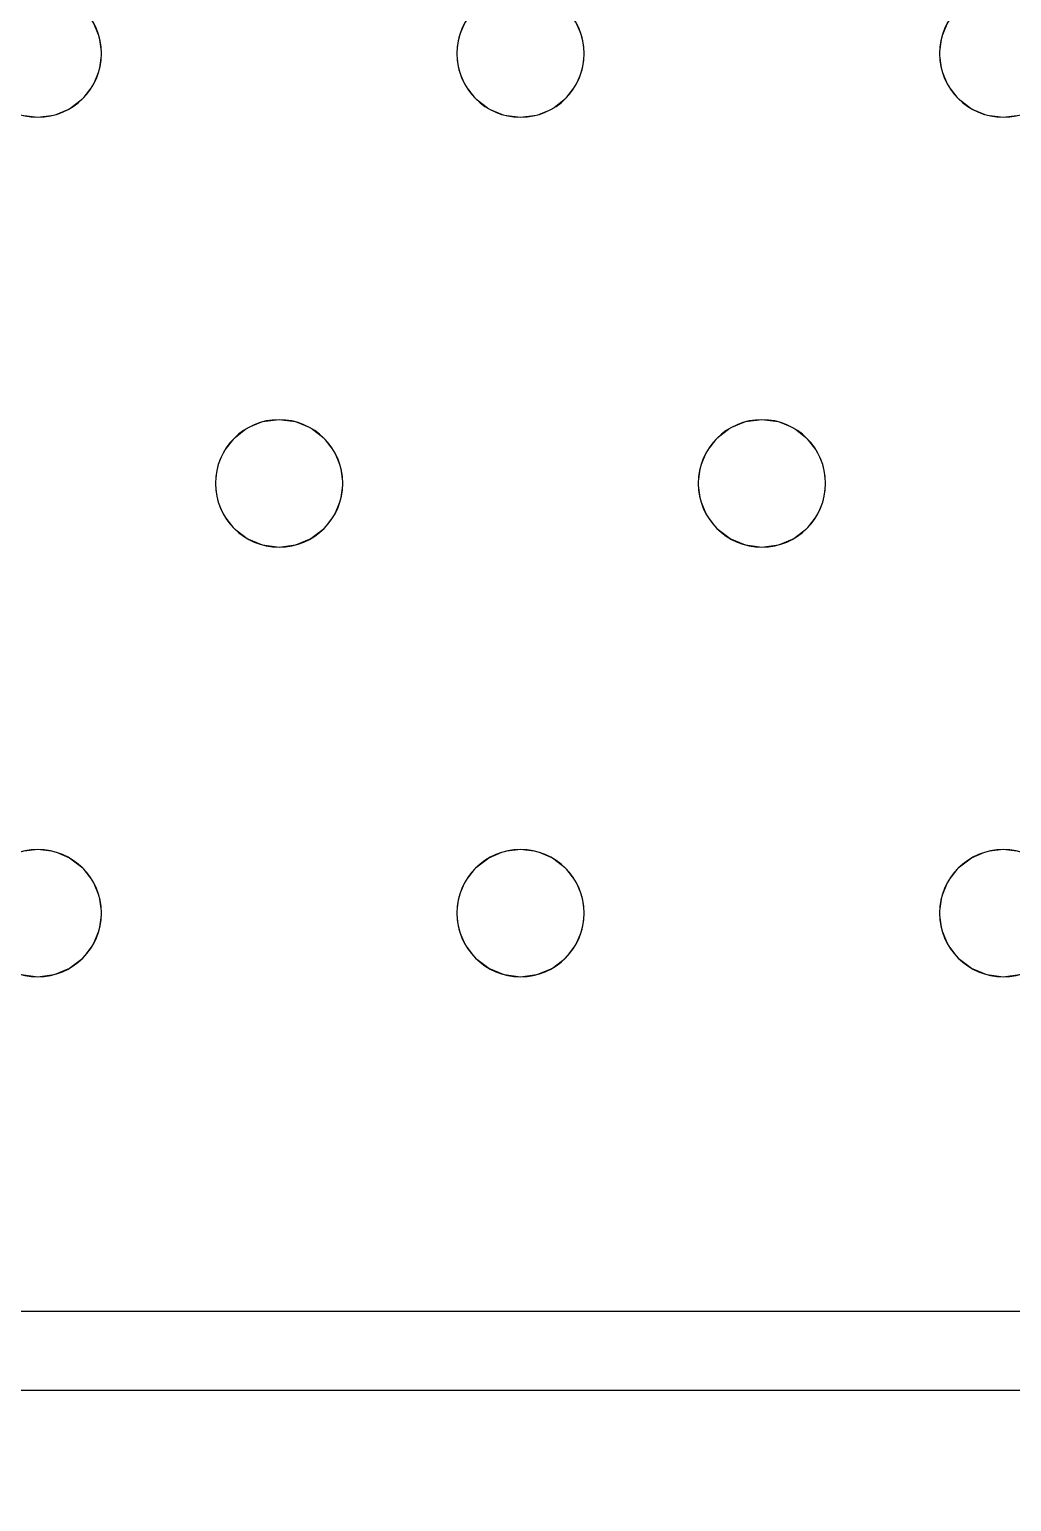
# Model space of a CAD drawing. Header units: millimetres. Extents: x -1 to 1601, y -701 to 1.
# Drawn here: x 986.6 to 1048.3, y -405 to -312.5 of the extents above; entities that cross this region are included whole.
import ezdxf

# ---------------------------------------------------------------- set-up
doc = ezdxf.new("R2010")
doc.units = ezdxf.units.MM
doc.layers.add('IQ_200_3D', color=1, linetype='Continuous')
doc.layers.add('IQ_204_2D', color=7, linetype='Continuous')

msp = doc.modelspace()

# ---------------------------------------------------------------- linework, layer by layer
at = {"layer": 'IQ_200_3D', "lineweight": 18}
for points, invisible_edges in [([(122.762, -68.034, 850), (1477.238, -68.034, 850), (1477.238, -397.966, 850), (122.762, -397.966, 850)], 10), ([(122.762, -68.034, 860), (122.762, -397.966, 860), (1477.238, -397.966, 860), (1477.238, -68.034, 860)], 5), ([(1013.987, -312, 888), (990.981, -312.965, 888), (990.582, -312, 888), (1002.284, -291, 888)], 13), ([(1044.32, -312, 890), (1032.618, -291, 890), (1020.915, -312, 890), (1021.315, -312.965, 890)], 11), ([(990.981, -312.965, 890), (990.582, -312, 890), (990.582, -312, 888), (990.981, -312.965, 888)], 10), ([(990.981, -312.965, 890), (1013.587, -312.965, 890), (1013.987, -312, 890), (990.582, -312, 890)], 5), ([(1013.587, -312.965, 888), (991.118, -314, 888), (990.981, -312.965, 888), (1013.987, -312, 888)], 5), ([(1013.987, -312, 890), (1013.587, -312.965, 890), (1013.587, -312.965, 888), (1013.987, -312, 888)], 10), ([(1021.315, -312.965, 890), (1020.915, -312, 890), (1020.915, -312, 888), (1021.315, -312.965, 888)], 10), ([(1044.32, -312, 888), (1043.921, -312.965, 888), (1021.315, -312.965, 888), (1020.915, -312, 888)], 10), ([(1044.32, -312, 890), (1021.315, -312.965, 890), (1043.921, -312.965, 890)], 3), ([(1044.32, -312, 890), (1043.921, -312.965, 890), (1043.921, -312.965, 888), (1044.32, -312, 888)], 10), ([(991.118, -314, 890), (990.981, -312.965, 890), (990.981, -312.965, 888), (991.118, -314, 888)], 2), ([(1013.451, -314, 888), (990.981, -315.035, 888), (991.118, -314, 888), (1013.587, -312.965, 888)], 5), ([(1013.451, -314, 890), (1013.587, -312.965, 890), (991.118, -314, 890), (990.981, -315.035, 890)], 10), ([(1013.587, -312.965, 890), (990.981, -312.965, 890), (991.118, -314, 890)], 13), ([(1013.587, -312.965, 890), (1013.451, -314, 890), (1013.451, -314, 888), (1013.587, -312.965, 888)], 8), ([(1021.451, -314, 890), (1021.315, -312.965, 890), (1021.315, -312.965, 888), (1021.451, -314, 888)], 2), ([(1043.921, -312.965, 888), (1043.784, -314, 888), (1021.451, -314, 888), (1021.315, -312.965, 888)], 10), ([(1021.451, -314, 890), (1043.784, -314, 890), (1043.921, -312.965, 890), (1021.315, -312.965, 890)], 5), ([(1043.921, -312.965, 890), (1043.784, -314, 890), (1043.784, -314, 888), (1043.921, -312.965, 888)], 8), ([(1013.587, -315.035, 888), (990.582, -316, 888), (990.981, -315.035, 888), (1013.451, -314, 888)], 5), ([(1013.587, -315.035, 890), (1013.451, -314, 890), (990.981, -315.035, 890), (990.582, -316, 890)], 10), ([(990.981, -315.035, 890), (991.118, -314, 890), (991.118, -314, 888), (990.981, -315.035, 888)], 8), ([(1013.451, -314, 890), (1013.587, -315.035, 890), (1013.587, -315.035, 888), (1013.451, -314, 888)], 2), ([(1021.315, -315.035, 890), (1021.451, -314, 890), (1021.451, -314, 888), (1021.315, -315.035, 888)], 8), ([(1021.315, -315.035, 888), (1021.451, -314, 888), (1043.784, -314, 888), (1043.921, -315.035, 888)], 10), ([(1043.784, -314, 890), (1021.451, -314, 890), (1021.315, -315.035, 890), (1043.921, -315.035, 890)], 5), ([(1043.784, -314, 890), (1043.921, -315.035, 890), (1043.921, -315.035, 888), (1043.784, -314, 888)], 2), ([(990.582, -316, 890), (990.981, -315.035, 890), (990.981, -315.035, 888), (990.582, -316, 888)], 10), ([(1013.987, -316, 888), (990.582, -316, 888), (1013.587, -315.035, 888)], 3), ([(1013.987, -316, 890), (1013.587, -315.035, 890), (990.582, -316, 890), (1002.284, -337, 890)], 14), ([(1013.587, -315.035, 890), (1013.987, -316, 890), (1013.987, -316, 888), (1013.587, -315.035, 888)], 10), ([(1020.915, -316, 890), (1021.315, -315.035, 890), (1021.315, -315.035, 888), (1020.915, -316, 888)], 10), ([(1020.915, -316, 888), (1021.315, -315.035, 888), (1043.921, -315.035, 888), (1044.32, -316, 888)], 10), ([(1043.921, -315.035, 890), (1021.315, -315.035, 890), (1020.915, -316, 890), (1044.32, -316, 890)], 5), ([(1043.921, -315.035, 890), (1044.32, -316, 890), (1044.32, -316, 888), (1043.921, -315.035, 888)], 10), ([(989.946, -316.828, 890), (990.582, -316, 890), (990.582, -316, 888), (989.946, -316.828, 888)], 10), ([(1002.284, -337, 888), (989.946, -316.828, 888), (990.582, -316, 888), (1013.987, -316, 888)], 13), ([(989.946, -316.828, 890), (1001.249, -337.136, 890), (1002.284, -337, 890), (990.582, -316, 890)], 5), ([(1002.284, -337, 888), (1013.987, -316, 888), (1014.623, -316.828, 888), (1003.319, -337.136, 888)], 5), ([(1014.623, -316.828, 890), (1013.987, -316, 890), (1002.284, -337, 890)], 14), ([(1013.987, -316, 890), (1014.623, -316.828, 890), (1014.623, -316.828, 888), (1013.987, -316, 888)], 10), ([(1020.279, -316.828, 890), (1020.915, -316, 890), (1020.915, -316, 888), (1020.279, -316.828, 888)], 10), ([(1020.915, -316, 888), (1044.32, -316, 888), (1032.618, -337, 888), (1020.279, -316.828, 888)], 7), ([(1020.915, -316, 890), (1020.279, -316.828, 890), (1032.618, -337, 890)], 14), ([(1032.618, -337, 890), (1044.956, -316.828, 890), (1044.32, -316, 890), (1020.915, -316, 890)], 13), ([(1044.956, -316.828, 888), (1032.618, -337, 888), (1044.32, -316, 888)], 3), ([(1044.32, -316, 890), (1044.956, -316.828, 890), (1044.956, -316.828, 888), (1044.32, -316, 888)], 10), ([(989.118, -317.464, 890), (989.946, -316.828, 890), (989.946, -316.828, 888), (989.118, -317.464, 888)], 10), ([(1001.249, -337.136, 888), (989.118, -317.464, 888), (989.946, -316.828, 888), (1002.284, -337, 888)], 5), ([(989.118, -317.464, 890), (1000.284, -337.536, 890), (1001.249, -337.136, 890), (989.946, -316.828, 890)], 5), ([(1003.319, -337.136, 890), (1015.451, -317.464, 890), (1014.623, -316.828, 890), (1002.284, -337, 890)], 5), ([(1015.451, -317.464, 888), (1003.319, -337.136, 888), (1014.623, -316.828, 888)], 3), ([(1014.623, -316.828, 890), (1015.451, -317.464, 890), (1015.451, -317.464, 888), (1014.623, -316.828, 888)], 10), ([(1019.451, -317.464, 890), (1020.279, -316.828, 890), (1020.279, -316.828, 888), (1019.451, -317.464, 888)], 10), ([(1031.582, -337.136, 888), (1019.451, -317.464, 888), (1020.279, -316.828, 888), (1032.618, -337, 888)], 5), ([(1031.582, -337.136, 890), (1032.618, -337, 890), (1020.279, -316.828, 890), (1019.451, -317.464, 890)], 10), ([(1033.653, -337.136, 888), (1032.618, -337, 888), (1044.956, -316.828, 888), (1045.784, -317.464, 888)], 10), ([(1033.653, -337.136, 890), (1045.784, -317.464, 890), (1044.956, -316.828, 890), (1032.618, -337, 890)], 5), ([(1044.956, -316.828, 890), (1045.784, -317.464, 890), (1045.784, -317.464, 888), (1044.956, -316.828, 888)], 10), ([(986.082, -317.864, 888), (987.118, -318, 888), (974.779, -338.172, 888)], 14), ([(974.779, -338.172, 890), (975.415, -339, 890), (987.118, -318, 890), (986.082, -317.864, 890)], 10), ([(975.415, -339, 888), (974.779, -338.172, 888), (987.118, -318, 888), (998.82, -339, 888)], 14), ([(975.415, -339, 890), (975.815, -339.965, 890), (998.82, -339, 890), (987.118, -318, 890)], 14), ([(987.118, -318, 888), (986.082, -317.864, 888), (986.082, -317.864, 890), (987.118, -318, 890)], 10), ([(988.153, -317.864, 888), (987.118, -318, 888), (987.118, -318, 890), (988.153, -317.864, 890)], 10), ([(999.456, -338.172, 888), (998.82, -339, 888), (987.118, -318, 888), (988.153, -317.864, 888)], 10), ([(987.118, -318, 890), (998.82, -339, 890), (999.456, -338.172, 890), (988.153, -317.864, 890)], 5), ([(988.153, -317.864, 890), (989.118, -317.464, 890), (989.118, -317.464, 888), (988.153, -317.864, 888)], 10), ([(988.153, -317.864, 888), (989.118, -317.464, 888), (1000.284, -337.536, 888), (999.456, -338.172, 888)], 10), ([(988.153, -317.864, 890), (999.456, -338.172, 890), (1000.284, -337.536, 890), (989.118, -317.464, 890)], 5), ([(1000.284, -337.536, 888), (989.118, -317.464, 888), (1001.249, -337.136, 888)], 3), ([(1015.451, -317.464, 888), (1016.416, -317.864, 888), (1004.284, -337.536, 888), (1003.319, -337.136, 888)], 10), ([(1004.284, -337.536, 890), (1016.416, -317.864, 890), (1015.451, -317.464, 890), (1003.319, -337.136, 890)], 5), ([(1004.284, -337.536, 888), (1016.416, -317.864, 888), (1005.113, -338.172, 888)], 3), ([(1005.113, -338.172, 890), (1017.451, -318, 890), (1016.416, -317.864, 890), (1004.284, -337.536, 890)], 5), ([(1005.113, -338.172, 888), (1016.416, -317.864, 888), (1017.451, -318, 888), (1005.748, -339, 888)], 5), ([(1005.748, -339, 890), (1017.451, -318, 890), (1005.113, -338.172, 890)], 3), ([(1029.153, -339, 888), (1005.748, -339, 888), (1017.451, -318, 888)], 15), ([(1029.153, -339, 890), (1029.789, -338.172, 890), (1017.451, -318, 890), (1005.748, -339, 890)], 14), ([(1015.451, -317.464, 890), (1016.416, -317.864, 890), (1016.416, -317.864, 888), (1015.451, -317.464, 888)], 10), ([(1017.451, -318, 888), (1016.416, -317.864, 888), (1016.416, -317.864, 890), (1017.451, -318, 890)], 10), ([(1018.486, -317.864, 888), (1017.451, -318, 888), (1017.451, -318, 890), (1018.486, -317.864, 890)], 10), ([(1017.451, -318, 888), (1018.486, -317.864, 888), (1029.789, -338.172, 888), (1029.153, -339, 888)], 10), ([(1018.486, -317.864, 890), (1017.451, -318, 890), (1029.789, -338.172, 890), (1030.618, -337.536, 890)], 10), ([(1018.486, -317.864, 890), (1019.451, -317.464, 890), (1019.451, -317.464, 888), (1018.486, -317.864, 888)], 10), ([(1030.618, -337.536, 888), (1018.486, -317.864, 888), (1019.451, -317.464, 888), (1031.582, -337.136, 888)], 5), ([(1030.618, -337.536, 890), (1031.582, -337.136, 890), (1019.451, -317.464, 890), (1018.486, -317.864, 890)], 10), ([(1030.618, -337.536, 888), (1029.789, -338.172, 888), (1018.486, -317.864, 888)], 14), ([(1034.618, -337.536, 888), (1033.653, -337.136, 888), (1045.784, -317.464, 888), (1046.749, -317.864, 888)], 10), ([(1034.618, -337.536, 890), (1046.749, -317.864, 890), (1045.784, -317.464, 890), (1033.653, -337.136, 890)], 5), ([(1035.446, -338.172, 888), (1034.618, -337.536, 888), (1046.749, -317.864, 888), (1047.784, -318, 888)], 10), ([(1035.446, -338.172, 890), (1047.784, -318, 890), (1046.749, -317.864, 890), (1034.618, -337.536, 890)], 5), ([(1036.082, -339, 888), (1035.446, -338.172, 888), (1047.784, -318, 888), (1059.487, -339, 888)], 14), ([(1036.082, -339, 890), (1047.784, -318, 890), (1035.446, -338.172, 890)], 3), ([(1047.784, -318, 890), (1036.082, -339, 890), (1059.487, -339, 890), (1060.123, -338.172, 890)], 11), ([(1045.784, -317.464, 890), (1046.749, -317.864, 890), (1046.749, -317.864, 888), (1045.784, -317.464, 888)], 10), ([(1047.784, -318, 888), (1046.749, -317.864, 888), (1046.749, -317.864, 890), (1047.784, -318, 890)], 10), ([(1048.82, -317.864, 888), (1047.784, -318, 888), (1047.784, -318, 890), (1048.82, -317.864, 890)], 10), ([(1047.784, -318, 888), (1048.82, -317.864, 888), (1060.123, -338.172, 888), (1059.487, -339, 888)], 10), ([(1048.82, -317.864, 890), (1047.784, -318, 890), (1060.123, -338.172, 890), (1060.951, -337.536, 890)], 10), ([(1000.284, -337.536, 890), (999.456, -338.172, 890), (999.456, -338.172, 888), (1000.284, -337.536, 888)], 10), ([(1001.249, -337.136, 890), (1000.284, -337.536, 890), (1000.284, -337.536, 888), (1001.249, -337.136, 888)], 10), ([(1001.249, -337.136, 888), (1002.284, -337, 888), (1002.284, -337, 890), (1001.249, -337.136, 890)], 10), ([(1002.284, -337, 888), (1003.319, -337.136, 888), (1003.319, -337.136, 890), (1002.284, -337, 890)], 10), ([(1004.284, -337.536, 890), (1003.319, -337.136, 890), (1003.319, -337.136, 888), (1004.284, -337.536, 888)], 10), ([(1005.113, -338.172, 890), (1004.284, -337.536, 890), (1004.284, -337.536, 888), (1005.113, -338.172, 888)], 10), ([(1030.618, -337.536, 890), (1029.789, -338.172, 890), (1029.789, -338.172, 888), (1030.618, -337.536, 888)], 10), ([(1031.582, -337.136, 890), (1030.618, -337.536, 890), (1030.618, -337.536, 888), (1031.582, -337.136, 888)], 10), ([(1031.582, -337.136, 888), (1032.618, -337, 888), (1032.618, -337, 890), (1031.582, -337.136, 890)], 10), ([(1032.618, -337, 888), (1033.653, -337.136, 888), (1033.653, -337.136, 890), (1032.618, -337, 890)], 10), ([(1034.618, -337.536, 890), (1033.653, -337.136, 890), (1033.653, -337.136, 888), (1034.618, -337.536, 888)], 10), ([(1035.446, -338.172, 890), (1034.618, -337.536, 890), (1034.618, -337.536, 888), (1035.446, -338.172, 888)], 10), ([(999.456, -338.172, 890), (998.82, -339, 890), (998.82, -339, 888), (999.456, -338.172, 888)], 10), ([(1005.748, -339, 890), (1005.113, -338.172, 890), (1005.113, -338.172, 888), (1005.748, -339, 888)], 10), ([(1029.789, -338.172, 890), (1029.153, -339, 890), (1029.153, -339, 888), (1029.789, -338.172, 888)], 10), ([(1036.082, -339, 890), (1035.446, -338.172, 890), (1035.446, -338.172, 888), (1036.082, -339, 888)], 10), ([(975.815, -339.965, 888), (975.415, -339, 888), (998.82, -339, 888), (998.421, -339.965, 888)], 10), ([(998.421, -339.965, 890), (998.82, -339, 890), (975.815, -339.965, 890), (975.951, -341, 890)], 10), ([(998.82, -339, 890), (998.421, -339.965, 890), (998.421, -339.965, 888), (998.82, -339, 888)], 10), ([(1006.148, -339.965, 890), (1005.748, -339, 890), (1005.748, -339, 888), (1006.148, -339.965, 888)], 10), ([(1006.148, -339.965, 888), (1005.748, -339, 888), (1029.153, -339, 888), (1028.754, -339.965, 888)], 10), ([(1029.153, -339, 890), (1005.748, -339, 890), (1006.148, -339.965, 890), (1028.754, -339.965, 890)], 5), ([(1029.153, -339, 890), (1028.754, -339.965, 890), (1028.754, -339.965, 888), (1029.153, -339, 888)], 10), ([(1036.481, -339.965, 890), (1036.082, -339, 890), (1036.082, -339, 888), (1036.481, -339.965, 888)], 10), ([(1036.481, -339.965, 888), (1036.082, -339, 888), (1059.487, -339, 888), (1059.087, -339.965, 888)], 10), ([(1036.481, -339.965, 890), (1059.087, -339.965, 890), (1059.487, -339, 890), (1036.082, -339, 890)], 5), ([(975.951, -341, 888), (975.815, -339.965, 888), (998.421, -339.965, 888), (998.284, -341, 888)], 10), ([(998.284, -341, 890), (998.421, -339.965, 890), (975.951, -341, 890), (975.815, -342.035, 890)], 10), ([(998.421, -339.965, 890), (998.284, -341, 890), (998.284, -341, 888), (998.421, -339.965, 888)], 8), ([(1006.284, -341, 890), (1006.148, -339.965, 890), (1006.148, -339.965, 888), (1006.284, -341, 888)], 2), ([(1028.618, -341, 888), (1006.148, -342.035, 888), (1006.284, -341, 888), (1028.754, -339.965, 888)], 5), ([(1006.284, -341, 888), (1006.148, -339.965, 888), (1028.754, -339.965, 888)], 14), ([(1028.618, -341, 890), (1028.754, -339.965, 890), (1006.284, -341, 890), (1006.148, -342.035, 890)], 10), ([(1028.754, -339.965, 890), (1006.148, -339.965, 890), (1006.284, -341, 890)], 13), ([(1028.754, -339.965, 890), (1028.618, -341, 890), (1028.618, -341, 888), (1028.754, -339.965, 888)], 8), ([(1036.618, -341, 890), (1036.481, -339.965, 890), (1036.481, -339.965, 888), (1036.618, -341, 888)], 2), ([(1036.618, -341, 888), (1036.481, -339.965, 888), (1059.087, -339.965, 888), (1058.951, -341, 888)], 10), ([(1036.618, -341, 890), (1058.951, -341, 890), (1059.087, -339.965, 890), (1036.481, -339.965, 890)], 5), ([(998.421, -342.035, 890), (998.284, -341, 890), (975.815, -342.035, 890), (975.415, -343, 890)], 10), ([(975.815, -342.035, 888), (975.951, -341, 888), (998.284, -341, 888), (998.421, -342.035, 888)], 10), ([(998.284, -341, 890), (998.421, -342.035, 890), (998.421, -342.035, 888), (998.284, -341, 888)], 2), ([(1028.754, -342.035, 888), (1005.748, -343, 888), (1006.148, -342.035, 888), (1028.618, -341, 888)], 5), ([(1028.754, -342.035, 890), (1028.618, -341, 890), (1006.148, -342.035, 890), (1005.748, -343, 890)], 10), ([(1006.148, -342.035, 890), (1006.284, -341, 890), (1006.284, -341, 888), (1006.148, -342.035, 888)], 8), ([(1028.618, -341, 890), (1028.754, -342.035, 890), (1028.754, -342.035, 888), (1028.618, -341, 888)], 2), ([(1036.481, -342.035, 890), (1036.618, -341, 890), (1036.618, -341, 888), (1036.481, -342.035, 888)], 8), ([(1036.481, -342.035, 888), (1036.618, -341, 888), (1058.951, -341, 888), (1059.087, -342.035, 888)], 10), ([(1036.481, -342.035, 890), (1059.087, -342.035, 890), (1058.951, -341, 890), (1036.618, -341, 890)], 5), ([(975.415, -343, 888), (975.815, -342.035, 888), (998.421, -342.035, 888), (998.82, -343, 888)], 10), ([(998.82, -343, 890), (998.421, -342.035, 890), (975.415, -343, 890), (987.118, -364, 890)], 14), ([(998.421, -342.035, 890), (998.82, -343, 890), (998.82, -343, 888), (998.421, -342.035, 888)], 10), ([(1005.748, -343, 890), (1006.148, -342.035, 890), (1006.148, -342.035, 888), (1005.748, -343, 888)], 10), ([(1005.748, -343, 888), (1028.754, -342.035, 888), (1029.153, -343, 888), (1017.451, -364, 888)], 13), ([(1029.153, -343, 890), (1028.754, -342.035, 890), (1005.748, -343, 890), (1017.451, -364, 890)], 14), ([(1028.754, -342.035, 890), (1029.153, -343, 890), (1029.153, -343, 888), (1028.754, -342.035, 888)], 10), ([(1036.082, -343, 890), (1036.481, -342.035, 890), (1036.481, -342.035, 888), (1036.082, -343, 888)], 10), ([(1036.082, -343, 888), (1036.481, -342.035, 888), (1059.087, -342.035, 888), (1059.487, -343, 888)], 10), ([(1059.087, -342.035, 890), (1036.481, -342.035, 890), (1036.082, -343, 890), (1059.487, -343, 890)], 5), ([(975.415, -343, 888), (998.82, -343, 888), (987.118, -364, 888), (974.779, -343.828, 888)], 7), ([(974.779, -343.828, 890), (986.082, -364.136, 890), (987.118, -364, 890), (975.415, -343, 890)], 5), ([(999.456, -343.828, 888), (988.153, -364.136, 888), (987.118, -364, 888), (998.82, -343, 888)], 5), ([(999.456, -343.828, 890), (998.82, -343, 890), (987.118, -364, 890), (988.153, -364.136, 890)], 10), ([(998.82, -343, 890), (999.456, -343.828, 890), (999.456, -343.828, 888), (998.82, -343, 888)], 10), ([(1005.113, -343.828, 890), (1005.748, -343, 890), (1005.748, -343, 888), (1005.113, -343.828, 888)], 10), ([(1017.451, -364, 888), (1016.416, -364.136, 888), (1005.113, -343.828, 888), (1005.748, -343, 888)], 10), ([(1005.113, -343.828, 890), (1017.451, -364, 890), (1005.748, -343, 890)], 3), ([(1029.153, -343, 888), (1029.789, -343.828, 888), (1017.451, -364, 888)], 14), ([(1029.789, -343.828, 890), (1029.153, -343, 890), (1017.451, -364, 890)], 14), ([(1029.153, -343, 890), (1029.789, -343.828, 890), (1029.789, -343.828, 888), (1029.153, -343, 888)], 10), ([(1035.446, -343.828, 890), (1036.082, -343, 890), (1036.082, -343, 888), (1035.446, -343.828, 888)], 10), ([(1047.784, -364, 888), (1046.749, -364.136, 888), (1035.446, -343.828, 888), (1036.082, -343, 888)], 10), ([(1035.446, -343.828, 890), (1046.749, -364.136, 890), (1047.784, -364, 890), (1036.082, -343, 890)], 5), ([(1059.487, -343, 888), (1060.123, -343.828, 888), (1047.784, -364, 888), (1036.082, -343, 888)], 14), ([(1059.487, -343, 890), (1036.082, -343, 890), (1047.784, -364, 890)], 15), ([(1060.123, -343.828, 890), (1059.487, -343, 890), (1047.784, -364, 890), (1048.82, -364.136, 890)], 10), ([(986.082, -364.136, 888), (973.951, -344.464, 888), (974.779, -343.828, 888), (987.118, -364, 888)], 5), ([(1000.284, -344.464, 888), (989.118, -364.536, 888), (988.153, -364.136, 888), (999.456, -343.828, 888)], 5), ([(999.456, -343.828, 890), (988.153, -364.136, 890), (1000.284, -344.464, 890)], 3), ([(999.456, -343.828, 890), (1000.284, -344.464, 890), (1000.284, -344.464, 888), (999.456, -343.828, 888)], 10), ([(1004.284, -344.464, 890), (1005.113, -343.828, 890), (1005.113, -343.828, 888), (1004.284, -344.464, 888)], 10), ([(1004.284, -344.464, 888), (1005.113, -343.828, 888), (1016.416, -364.136, 888), (1015.451, -364.536, 888)], 10), ([(1005.113, -343.828, 890), (1004.284, -344.464, 890), (1016.416, -364.136, 890), (1017.451, -364, 890)], 10), ([(1018.486, -364.136, 888), (1017.451, -364, 888), (1029.789, -343.828, 888), (1030.618, -344.464, 888)], 10), ([(1018.486, -364.136, 890), (1030.618, -344.464, 890), (1029.789, -343.828, 890), (1017.451, -364, 890)], 5), ([(1029.789, -343.828, 890), (1030.618, -344.464, 890), (1030.618, -344.464, 888), (1029.789, -343.828, 888)], 10), ([(1034.618, -344.464, 890), (1035.446, -343.828, 890), (1035.446, -343.828, 888), (1034.618, -344.464, 888)], 10), ([(1046.749, -364.136, 888), (1045.784, -364.536, 888), (1034.618, -344.464, 888), (1035.446, -343.828, 888)], 10), ([(1034.618, -344.464, 890), (1045.784, -364.536, 890), (1046.749, -364.136, 890), (1035.446, -343.828, 890)], 5), ([(1060.123, -343.828, 888), (1060.951, -344.464, 888), (1048.82, -364.136, 888), (1047.784, -364, 888)], 10), ([(989.118, -364.536, 890), (1001.249, -344.864, 890), (1000.284, -344.464, 890), (988.153, -364.136, 890)], 5), ([(1001.249, -344.864, 888), (989.946, -365.172, 888), (989.118, -364.536, 888), (1000.284, -344.464, 888)], 5), ([(989.946, -365.172, 890), (1001.249, -344.864, 890), (989.118, -364.536, 890)], 3), ([(1002.284, -345, 888), (990.582, -366, 888), (989.946, -365.172, 888), (1001.249, -344.864, 888)], 5), ([(1002.284, -345, 890), (1001.249, -344.864, 890), (989.946, -365.172, 890), (990.582, -366, 890)], 10), ([(1000.284, -344.464, 890), (1001.249, -344.864, 890), (1001.249, -344.864, 888), (1000.284, -344.464, 888)], 10), ([(1002.284, -345, 888), (1001.249, -344.864, 888), (1001.249, -344.864, 890), (1002.284, -345, 890)], 10), ([(1003.319, -344.864, 888), (1002.284, -345, 888), (1002.284, -345, 890), (1003.319, -344.864, 890)], 10), ([(1002.284, -345, 888), (1003.319, -344.864, 888), (1014.623, -365.172, 888), (1013.987, -366, 888)], 10), ([(1003.319, -344.864, 890), (1002.284, -345, 890), (1014.623, -365.172, 890), (1015.451, -364.536, 890)], 10), ([(1003.319, -344.864, 890), (1004.284, -344.464, 890), (1004.284, -344.464, 888), (1003.319, -344.864, 888)], 10), ([(1003.319, -344.864, 888), (1004.284, -344.464, 888), (1015.451, -364.536, 888), (1014.623, -365.172, 888)], 10), ([(1004.284, -344.464, 890), (1003.319, -344.864, 890), (1015.451, -364.536, 890), (1016.416, -364.136, 890)], 10), ([(1019.451, -364.536, 888), (1018.486, -364.136, 888), (1030.618, -344.464, 888), (1031.582, -344.864, 888)], 10), ([(1030.618, -344.464, 890), (1018.486, -364.136, 890), (1019.451, -364.536, 890), (1031.582, -344.864, 890)], 5), ([(1020.279, -365.172, 888), (1019.451, -364.536, 888), (1031.582, -344.864, 888), (1032.618, -345, 888)], 10), ([(1020.279, -365.172, 890), (1032.618, -345, 890), (1031.582, -344.864, 890), (1019.451, -364.536, 890)], 5), ([(1030.618, -344.464, 890), (1031.582, -344.864, 890), (1031.582, -344.864, 888), (1030.618, -344.464, 888)], 10), ([(1032.618, -345, 888), (1031.582, -344.864, 888), (1031.582, -344.864, 890), (1032.618, -345, 890)], 10), ([(1033.653, -344.864, 888), (1032.618, -345, 888), (1032.618, -345, 890), (1033.653, -344.864, 890)], 10), ([(1032.618, -345, 888), (1033.653, -344.864, 888), (1044.956, -365.172, 888), (1044.32, -366, 888)], 10), ([(1044.956, -365.172, 890), (1033.653, -344.864, 890), (1032.618, -345, 890), (1044.32, -366, 890)], 5), ([(1033.653, -344.864, 890), (1034.618, -344.464, 890), (1034.618, -344.464, 888), (1033.653, -344.864, 888)], 10), ([(1045.784, -364.536, 888), (1044.956, -365.172, 888), (1033.653, -344.864, 888), (1034.618, -344.464, 888)], 10), ([(1033.653, -344.864, 890), (1044.956, -365.172, 890), (1045.784, -364.536, 890), (1034.618, -344.464, 890)], 5), ([(1013.987, -366, 888), (990.981, -366.965, 888), (990.582, -366, 888), (1002.284, -345, 888)], 13), ([(1002.284, -345, 890), (990.582, -366, 890), (1013.987, -366, 890), (1014.623, -365.172, 890)], 11), ([(1020.915, -366, 888), (1020.279, -365.172, 888), (1032.618, -345, 888), (1044.32, -366, 888)], 14), ([(1032.618, -345, 890), (1020.279, -365.172, 890), (1020.915, -366, 890), (1044.32, -366, 890)], 13), ([(986.082, -364.136, 888), (987.118, -364, 888), (987.118, -364, 890), (986.082, -364.136, 890)], 10), ([(987.118, -364, 888), (988.153, -364.136, 888), (988.153, -364.136, 890), (987.118, -364, 890)], 10), ([(989.118, -364.536, 890), (988.153, -364.136, 890), (988.153, -364.136, 888), (989.118, -364.536, 888)], 10), ([(1016.416, -364.136, 890), (1015.451, -364.536, 890), (1015.451, -364.536, 888), (1016.416, -364.136, 888)], 10), ([(1016.416, -364.136, 888), (1017.451, -364, 888), (1017.451, -364, 890), (1016.416, -364.136, 890)], 10), ([(1017.451, -364, 888), (1018.486, -364.136, 888), (1018.486, -364.136, 890), (1017.451, -364, 890)], 10), ([(1019.451, -364.536, 890), (1018.486, -364.136, 890), (1018.486, -364.136, 888), (1019.451, -364.536, 888)], 10), ([(1046.749, -364.136, 890), (1045.784, -364.536, 890), (1045.784, -364.536, 888), (1046.749, -364.136, 888)], 10), ([(1046.749, -364.136, 888), (1047.784, -364, 888), (1047.784, -364, 890), (1046.749, -364.136, 890)], 10), ([(1047.784, -364, 888), (1048.82, -364.136, 888), (1048.82, -364.136, 890), (1047.784, -364, 890)], 10), ([(989.946, -365.172, 890), (989.118, -364.536, 890), (989.118, -364.536, 888), (989.946, -365.172, 888)], 10), ([(990.582, -366, 890), (989.946, -365.172, 890), (989.946, -365.172, 888), (990.582, -366, 888)], 10), ([(1014.623, -365.172, 890), (1013.987, -366, 890), (1013.987, -366, 888), (1014.623, -365.172, 888)], 10), ([(1015.451, -364.536, 890), (1014.623, -365.172, 890), (1014.623, -365.172, 888), (1015.451, -364.536, 888)], 10), ([(1020.279, -365.172, 890), (1019.451, -364.536, 890), (1019.451, -364.536, 888), (1020.279, -365.172, 888)], 10), ([(1020.915, -366, 890), (1020.279, -365.172, 890), (1020.279, -365.172, 888), (1020.915, -366, 888)], 10), ([(1044.956, -365.172, 890), (1044.32, -366, 890), (1044.32, -366, 888), (1044.956, -365.172, 888)], 10), ([(1045.784, -364.536, 890), (1044.956, -365.172, 890), (1044.956, -365.172, 888), (1045.784, -364.536, 888)], 10), ([(990.981, -366.965, 890), (990.582, -366, 890), (990.582, -366, 888), (990.981, -366.965, 888)], 10), ([(990.981, -366.965, 890), (1013.587, -366.965, 890), (1013.987, -366, 890), (990.582, -366, 890)], 5), ([(1013.587, -366.965, 888), (991.118, -368, 888), (990.981, -366.965, 888), (1013.987, -366, 888)], 5), ([(1013.987, -366, 890), (1013.587, -366.965, 890), (1013.587, -366.965, 888), (1013.987, -366, 888)], 10), ([(1021.315, -366.965, 890), (1020.915, -366, 890), (1020.915, -366, 888), (1021.315, -366.965, 888)], 10), ([(1021.315, -366.965, 888), (1020.915, -366, 888), (1044.32, -366, 888), (1043.921, -366.965, 888)], 10), ([(1021.315, -366.965, 890), (1043.921, -366.965, 890), (1044.32, -366, 890), (1020.915, -366, 890)], 5), ([(1044.32, -366, 890), (1043.921, -366.965, 890), (1043.921, -366.965, 888), (1044.32, -366, 888)], 10), ([(991.118, -368, 890), (990.981, -366.965, 890), (990.981, -366.965, 888), (991.118, -368, 888)], 2), ([(1013.451, -368, 888), (990.981, -369.035, 888), (991.118, -368, 888), (1013.587, -366.965, 888)], 5), ([(991.118, -368, 890), (1013.451, -368, 890), (1013.587, -366.965, 890), (990.981, -366.965, 890)], 5), ([(1013.587, -366.965, 890), (1013.451, -368, 890), (1013.451, -368, 888), (1013.587, -366.965, 888)], 8), ([(1021.451, -368, 890), (1021.315, -366.965, 890), (1021.315, -366.965, 888), (1021.451, -368, 888)], 2), ([(1021.451, -368, 888), (1021.315, -366.965, 888), (1043.921, -366.965, 888), (1043.784, -368, 888)], 10), ([(1021.451, -368, 890), (1043.784, -368, 890), (1043.921, -366.965, 890), (1021.315, -366.965, 890)], 5), ([(1043.921, -366.965, 890), (1043.784, -368, 890), (1043.784, -368, 888), (1043.921, -366.965, 888)], 8), ([(1013.587, -369.035, 888), (990.582, -370, 888), (990.981, -369.035, 888), (1013.451, -368, 888)], 5), ([(990.981, -369.035, 890), (991.118, -368, 890), (991.118, -368, 888), (990.981, -369.035, 888)], 8), ([(990.981, -369.035, 890), (1013.587, -369.035, 890), (1013.451, -368, 890), (991.118, -368, 890)], 5), ([(1013.451, -368, 890), (1013.587, -369.035, 890), (1013.587, -369.035, 888), (1013.451, -368, 888)], 2), ([(1021.315, -369.035, 890), (1020.915, -370, 890), (1043.921, -369.035, 890), (1043.784, -368, 890)], 10), ([(1021.315, -369.035, 890), (1021.451, -368, 890), (1021.451, -368, 888), (1021.315, -369.035, 888)], 8), ([(1021.315, -369.035, 888), (1021.451, -368, 888), (1043.784, -368, 888), (1043.921, -369.035, 888)], 10), ([(1043.784, -368, 890), (1021.451, -368, 890), (1021.315, -369.035, 890)], 13), ([(1043.784, -368, 890), (1043.921, -369.035, 890), (1043.921, -369.035, 888), (1043.784, -368, 888)], 2), ([(1013.987, -370, 888), (989.946, -370.828, 888), (990.582, -370, 888), (1013.587, -369.035, 888)], 5), ([(990.582, -370, 890), (990.981, -369.035, 890), (990.981, -369.035, 888), (990.582, -370, 888)], 10), ([(990.582, -370, 890), (1013.987, -370, 890), (1013.587, -369.035, 890), (990.981, -369.035, 890)], 5), ([(1013.587, -369.035, 890), (1013.987, -370, 890), (1013.987, -370, 888), (1013.587, -369.035, 888)], 10), ([(1044.32, -370, 890), (1043.921, -369.035, 890), (1020.915, -370, 890), (1020.279, -370.828, 890)], 10), ([(1020.915, -370, 890), (1021.315, -369.035, 890), (1021.315, -369.035, 888), (1020.915, -370, 888)], 10), ([(1020.915, -370, 888), (1021.315, -369.035, 888), (1043.921, -369.035, 888), (1044.32, -370, 888)], 10), ([(1043.921, -369.035, 890), (1044.32, -370, 890), (1044.32, -370, 888), (1043.921, -369.035, 888)], 10), ([(1015.451, -371.464, 890), (1014.623, -370.828, 890), (989.118, -371.464, 890), (988.153, -371.864, 890)], 10), ([(1014.623, -370.828, 890), (1013.987, -370, 890), (989.946, -370.828, 890), (989.118, -371.464, 890)], 10), ([(989.118, -371.464, 890), (989.946, -370.828, 890), (989.946, -370.828, 888), (989.118, -371.464, 888)], 10), ([(989.118, -371.464, 888), (989.946, -370.828, 888), (1014.623, -370.828, 888), (1015.451, -371.464, 888)], 10), ([(989.946, -370.828, 890), (990.582, -370, 890), (990.582, -370, 888), (989.946, -370.828, 888)], 10), ([(1013.987, -370, 888), (1014.623, -370.828, 888), (989.946, -370.828, 888)], 14), ([(990.582, -370, 890), (989.946, -370.828, 890), (1013.987, -370, 890)], 14), ([(1013.987, -370, 890), (1014.623, -370.828, 890), (1014.623, -370.828, 888), (1013.987, -370, 888)], 10), ([(1014.623, -370.828, 890), (1015.451, -371.464, 890), (1015.451, -371.464, 888), (1014.623, -370.828, 888)], 10), ([(1045.784, -371.464, 890), (1044.956, -370.828, 890), (1019.451, -371.464, 890), (1018.486, -371.864, 890)], 10), ([(1044.956, -370.828, 890), (1044.32, -370, 890), (1020.279, -370.828, 890), (1019.451, -371.464, 890)], 10), ([(1019.451, -371.464, 890), (1020.279, -370.828, 890), (1020.279, -370.828, 888), (1019.451, -371.464, 888)], 10), ([(1019.451, -371.464, 888), (1020.279, -370.828, 888), (1044.956, -370.828, 888), (1045.784, -371.464, 888)], 10), ([(1020.279, -370.828, 890), (1020.915, -370, 890), (1020.915, -370, 888), (1020.279, -370.828, 888)], 10), ([(1020.279, -370.828, 888), (1020.915, -370, 888), (1044.32, -370, 888), (1044.956, -370.828, 888)], 10), ([(1044.32, -370, 890), (1044.956, -370.828, 890), (1044.956, -370.828, 888), (1044.32, -370, 888)], 10), ([(1044.956, -370.828, 890), (1045.784, -371.464, 890), (1045.784, -371.464, 888), (1044.956, -370.828, 888)], 10), ([(1016.416, -371.864, 890), (1015.451, -371.464, 890), (988.153, -371.864, 890), (987.118, -372, 890)], 10), ([(988.153, -371.864, 890), (989.118, -371.464, 890), (989.118, -371.464, 888), (988.153, -371.864, 888)], 10), ([(988.153, -371.864, 888), (989.118, -371.464, 888), (1015.451, -371.464, 888), (1016.416, -371.864, 888)], 10), ([(1015.451, -371.464, 890), (1016.416, -371.864, 890), (1016.416, -371.864, 888), (1015.451, -371.464, 888)], 10), ([(1018.486, -371.864, 890), (1019.451, -371.464, 890), (1019.451, -371.464, 888), (1018.486, -371.864, 888)], 10), ([(1018.486, -371.864, 888), (1019.451, -371.464, 888), (1045.784, -371.464, 888), (1046.749, -371.864, 888)], 10), ([(1018.486, -371.864, 890), (1046.749, -371.864, 890), (1045.784, -371.464, 890)], 13), ([(1045.784, -371.464, 890), (1046.749, -371.864, 890), (1046.749, -371.864, 888), (1045.784, -371.464, 888)], 10), ([(1078.118, -372, 888), (1107.416, -371.864, 888), (1108.451, -372, 888), (810.251, -393, 888)], 13), ([(1108.451, -372, 890), (1107.416, -371.864, 890), (1078.118, -372, 890), (810.251, -393, 890)], 14), ([(810.251, -393, 888), (956.784, -372, 888), (987.118, -372, 888), (1017.451, -372, 888)], 15), ([(1047.784, -372, 888), (1078.118, -372, 888), (810.251, -393, 888), (1017.451, -372, 888)], 15), ([(1138.784, -372, 888), (1475.251, -393, 888), (810.251, -393, 888), (1108.451, -372, 888)], 13), ([(810.251, -393, 890), (1475.251, -393, 890), (1138.784, -372, 890), (1108.451, -372, 890)], 14), ([(810.251, -393, 890), (1078.118, -372, 890), (1047.784, -372, 890), (1017.451, -372, 890)], 15), ([(987.118, -372, 890), (956.784, -372, 890), (810.251, -393, 890), (1017.451, -372, 890)], 15), ([(956.784, -372, 888), (957.82, -371.864, 888), (986.082, -371.864, 888), (987.118, -372, 888)], 10), ([(956.784, -372, 890), (987.118, -372, 890), (986.082, -371.864, 890), (957.82, -371.864, 890)], 5), ([(987.118, -372, 888), (986.082, -371.864, 888), (986.082, -371.864, 890), (987.118, -372, 890)], 10), ([(988.153, -371.864, 888), (987.118, -372, 888), (987.118, -372, 890), (988.153, -371.864, 890)], 10), ([(987.118, -372, 888), (988.153, -371.864, 888), (1016.416, -371.864, 888), (1017.451, -372, 888)], 10), ([(1017.451, -372, 890), (1016.416, -371.864, 890), (987.118, -372, 890)], 14), ([(1017.451, -372, 888), (1016.416, -371.864, 888), (1016.416, -371.864, 890), (1017.451, -372, 890)], 10), ([(1018.486, -371.864, 888), (1017.451, -372, 888), (1017.451, -372, 890), (1018.486, -371.864, 890)], 10), ([(1017.451, -372, 888), (1018.486, -371.864, 888), (1046.749, -371.864, 888), (1047.784, -372, 888)], 10), ([(1017.451, -372, 890), (1047.784, -372, 890), (1046.749, -371.864, 890), (1018.486, -371.864, 890)], 5), ([(1047.784, -372, 888), (1046.749, -371.864, 888), (1046.749, -371.864, 890), (1047.784, -372, 890)], 10), ([(1048.82, -371.864, 888), (1047.784, -372, 888), (1047.784, -372, 890), (1048.82, -371.864, 890)], 10), ([(1047.784, -372, 888), (1048.82, -371.864, 888), (1077.082, -371.864, 888), (1078.118, -372, 888)], 10), ([(1047.784, -372, 890), (1078.118, -372, 890), (1077.082, -371.864, 890), (1048.82, -371.864, 890)], 5)]:
    msp.add_3dface(points, dxfattribs=dict(at, invisible_edges=invisible_edges))
for points in [[(810.251, -393, 890), (810.251, -393, 888), (1475.251, -393, 888), (1475.251, -393, 890)], [(1477.238, -397.966, 850), (1477.238, -397.966, 860), (122.762, -397.966, 860), (122.762, -397.966, 850)]]:
    msp.add_3dface(points, dxfattribs=at)
at = {"layer": 'IQ_204_2D'}
for p, q in [((810.251, -393), (1475.251, -393)), ((122.762, -397.966), (1477.238, -397.966))]:
    msp.add_line(p, q, dxfattribs=at)
for centre, start, end in [((987.118, -314), 0, 180), ((1017.451, -314), 360, 180), ((1047.784, -314), 0, 180), ((987.118, -314), 180, 360), ((1017.451, -314), 180, 360), ((1047.784, -314), 180, 360), ((1002.284, -341), 360, 180), ((1032.618, -341), 0, 180), ((1002.284, -341), 180, 360), ((1032.618, -341), 180, 360), ((987.118, -368), 0, 180), ((1017.451, -368), 360, 180), ((1047.784, -368), 0, 180), ((987.118, -368), 180, 360), ((1017.451, -368), 180, 360), ((1047.784, -368), 180, 360)]:
    msp.add_arc(centre, 4, start, end, dxfattribs=at)

# ---------------------------------------------------------------- meshes
at = {"layer": 'IQ_200_3D', "lineweight": 18}
mesh = msp.add_polyface(dxfattribs=at)
corners = [(1600, 0, 850), (1600, -700, 850), (0, -700, 850), (0, 0, 850), (1210.5, -594, 850), (1211.556, -602.023, 850), (1214.653, -609.5, 850), (1219.58, -615.92, 850), (1226, -620.847, 850), (1233.477, -623.944, 850), (1241.5, -625, 850), (1459.5, -625, 850), (1467.523, -623.944, 850), (1475, -620.847, 850), (1481.42, -615.92, 850), (1486.347, -609.5, 850), (1489.444, -602.023, 850), (1490.5, -594, 850), (1490.5, -476, 850), (1489.444, -467.977, 850), (1486.347, -460.5, 850), (1481.42, -454.08, 850), (1475, -449.153, 850), (1467.523, -446.056, 850), (1459.5, -445, 850), (1241.5, -445, 850), (1233.477, -446.056, 850), (1226, -449.153, 850), (1219.58, -454.08, 850), (1214.653, -460.5, 850), (1211.556, -467.977, 850), (1210.5, -476, 850), (1477.5, -68.034, 850), (122.5, -68.034, 850), (110.412, -69.625, 850), (99.148, -74.291, 850), (89.475, -81.713, 850), (82.053, -91.386, 850), (77.388, -102.65, 850), (75.796, -114.738, 850), (75.796, -351.262, 850), (77.388, -363.35, 850), (82.053, -374.614, 850), (89.475, -384.287, 850), (99.148, -391.709, 850), (110.412, -396.375, 850), (122.5, -397.966, 850), (1477.5, -397.966, 850), (1489.588, -396.375, 850), (1500.852, -391.709, 850), (1510.525, -384.287, 850), (1517.947, -374.614, 850), (1522.612, -363.35, 850), (1524.204, -351.262, 850), (1524.204, -114.738, 850), (1522.612, -102.65, 850), (1517.947, -91.386, 850), (1510.525, -81.713, 850), (1500.852, -74.291, 850), (1489.588, -69.625, 850)]
mesh.append_faces([[corners[k] for k in face] for face in [(37, 3, 36), (35, 3, 34), (4, 46, 31), (31, 46, 30), (55, 0, 54), (16, 1, 15), (14, 1, 13), (21, 49, 20), (11, 1, 10)]], dxfattribs={"vtx0": -1, "vtx1": -1})
mesh.append_faces([[corners[k] for k in face] for face in [(3, 37, 38), (3, 38, 39), (3, 39, 40, 2), (2, 40, 41), (46, 4, 5), (2, 6, 7), (46, 29, 30), (46, 28, 29), (26, 46, 47, 25), (46, 26, 27), (0, 59, 32, 3), (20, 49, 50, 19), (47, 24, 25), (0, 55, 56), (1, 52, 53), (19, 50, 51, 18), (1, 16, 17)]], dxfattribs={"vtx0": -1, "vtx2": -1})
mesh.append_faces([[corners[k] for k in face] for face in [(2, 45, 46, 5), (1, 17, 18, 51)]], dxfattribs={"vtx0": -1, "vtx2": -1, "vtx3": -1})
mesh.append_faces([[corners[k] for k in face] for face in [(41, 42, 2), (35, 36, 3), (33, 34, 3, 32), (43, 44, 2), (44, 45, 2), (42, 43, 2), (5, 6, 2), (27, 28, 46), (7, 8, 2), (8, 9, 2), (58, 59, 0), (56, 57, 0), (57, 58, 0), (51, 52, 1), (23, 24, 47), (11, 12, 1), (12, 13, 1), (14, 15, 1)]], dxfattribs={"vtx1": -1, "vtx2": -1})
mesh.append_faces([[corners[k] for k in face] for face in [(1, 2, 9, 10), (47, 48, 22, 23), (48, 49, 21, 22), (53, 54, 0, 1)]], dxfattribs={"vtx1": -1, "vtx3": -1})
mesh = msp.add_polyface(dxfattribs=at)
corners = [(1600, -700, 900), (1600, -23, 900), (0, -23, 900), (0, -700, 900), (90, -35.113, 900), (1510, -35.113, 900), (1529.382, -37.665, 900), (1547.443, -45.146, 900), (1562.953, -57.047, 900), (1574.854, -72.557, 900), (1582.335, -90.618, 900), (1584.887, -110, 900), (1584.887, -610, 900), (1582.335, -629.382, 900), (1574.854, -647.443, 900), (1562.953, -662.953, 900), (1547.443, -674.854, 900), (1529.382, -682.335, 900), (1510, -684.887, 900), (90, -684.887, 900), (70.618, -682.335, 900), (52.557, -674.854, 900), (37.047, -662.953, 900), (25.146, -647.443, 900), (17.665, -629.382, 900), (15.113, -610, 900), (15.113, -110, 900), (17.665, -90.618, 900), (25.146, -72.557, 900), (37.047, -57.047, 900), (52.557, -45.146, 900), (70.618, -37.665, 900)]
mesh.append_faces([[corners[k] for k in face] for face in [(9, 1, 8), (14, 0, 13), (31, 2, 30), (28, 2, 27), (21, 3, 20), (23, 3, 22)]], dxfattribs={"vtx0": -1, "vtx1": -1})
mesh.append_faces([[corners[k] for k in face] for face in [(1, 9, 10), (1, 11, 12, 0), (0, 14, 15), (0, 18, 19), (2, 28, 29), (3, 23, 24)]], dxfattribs={"vtx0": -1, "vtx2": -1})
mesh.append_faces([[corners[k] for k in face] for face in [(10, 11, 1), (5, 6, 1), (7, 8, 1), (6, 7, 1), (12, 13, 0), (15, 16, 0), (17, 18, 0), (16, 17, 0), (31, 4, 2), (29, 30, 2), (26, 27, 2), (21, 22, 3), (24, 25, 3)]], dxfattribs={"vtx1": -1, "vtx2": -1})
mesh.append_faces([[corners[k] for k in face] for face in [(4, 5, 1, 2), (25, 26, 2, 3), (19, 20, 3, 0)]], dxfattribs={"vtx1": -1, "vtx3": -1})
mesh = msp.add_polyface(dxfattribs=at)
corners = [(1510, -48.392, 890), (90, -48.392, 890), (66.424, -53.082, 890), (46.437, -66.437, 890), (33.082, -86.424, 890), (28.392, -110, 890), (28.392, -610, 890), (33.082, -633.576, 890), (46.437, -653.563, 890), (66.424, -666.918, 890), (90, -671.608, 890), (1510, -671.608, 890), (1533.576, -666.918, 890), (1553.563, -653.563, 890), (1566.918, -633.576, 890), (1571.608, -610, 890), (1571.608, -110, 890), (1566.918, -86.424, 890), (1553.563, -66.437, 890), (1533.576, -53.082, 890), (122.5, -418.034, 890), (1477.5, -418.034, 890), (1489.656, -419.634, 890), (1500.983, -424.326, 890), (1510.71, -431.79, 890), (1518.174, -441.517, 890), (1522.866, -452.844, 890), (1524.466, -465, 890), (1524.466, -605, 890), (1522.866, -617.156, 890), (1518.174, -628.483, 890), (1510.71, -638.21, 890), (1500.983, -645.674, 890), (1489.656, -650.366, 890), (1477.5, -651.966, 890), (122.5, -651.966, 890), (110.344, -650.366, 890), (99.017, -645.674, 890), (89.29, -638.21, 890), (81.826, -628.483, 890), (77.134, -617.156, 890), (75.534, -605, 890), (75.534, -465, 890), (77.134, -452.844, 890), (81.826, -441.517, 890), (89.29, -431.79, 890), (99.017, -424.326, 890), (110.344, -419.634, 890), (122.5, -68.034, 890), (1477.5, -68.034, 890), (1489.588, -69.625, 890), (1500.852, -74.291, 890), (1510.525, -81.713, 890), (1517.947, -91.386, 890), (1522.612, -102.65, 890), (1524.204, -114.738, 890), (1524.204, -351.262, 890), (1522.612, -363.35, 890), (1517.947, -374.614, 890), (1510.525, -384.287, 890), (1500.852, -391.709, 890), (1489.588, -396.375, 890), (1477.5, -397.966, 890), (122.5, -397.966, 890), (110.412, -396.375, 890), (99.148, -391.709, 890), (89.475, -384.287, 890), (82.053, -374.614, 890), (77.388, -363.35, 890), (75.796, -351.262, 890), (75.796, -114.738, 890), (77.388, -102.65, 890), (82.053, -91.386, 890), (89.475, -81.713, 890), (99.148, -74.291, 890), (110.412, -69.625, 890)]
mesh.append_faces([[corners[k] for k in face] for face in [(65, 47, 64), (75, 1, 74), (71, 5, 70), (73, 2, 72)]], dxfattribs={"vtx0": -1, "vtx1": -1})
mesh.append_faces([[corners[k] for k in face] for face in [(15, 28, 29, 14), (11, 32, 33), (16, 55, 56, 15), (54, 17, 18, 53), (53, 18, 19, 52), (52, 19, 0, 51), (0, 50, 51), (10, 37, 38, 9), (64, 47, 20, 63), (8, 39, 40, 7), (39, 8, 9, 38), (69, 42, 43), (1, 75, 48, 0), (3, 71, 72, 2)]], dxfattribs={"vtx0": -1, "vtx2": -1})
mesh.append_faces([[corners[k] for k in face] for face in [(6, 41, 42, 69)]], dxfattribs={"vtx0": -1, "vtx2": -1, "vtx3": -1})
mesh.append_faces([[corners[k] for k in face] for face in [(11, 33, 34, 35), (71, 3, 4, 5)]], dxfattribs={"vtx0": -1, "vtx3": -1})
mesh.append_faces([[corners[k] for k in face] for face in [(49, 50, 0, 48), (36, 37, 10)]], dxfattribs={"vtx1": -1, "vtx2": -1})
mesh.append_faces([[corners[k] for k in face] for face in [(27, 28, 15, 56)]], dxfattribs={"vtx1": -1, "vtx2": -1, "vtx3": -1})
mesh.append_faces([[corners[k] for k in face] for face in [(13, 14, 29, 30), (12, 13, 30, 31), (26, 27, 56, 57), (31, 32, 11, 12), (24, 25, 58, 59), (21, 22, 61, 62), (22, 23, 60, 61), (23, 24, 59, 60), (25, 26, 57, 58), (54, 55, 16, 17), (20, 21, 62, 63), (35, 36, 10, 11), (45, 46, 66, 67), (46, 47, 65, 66), (6, 7, 40, 41), (43, 44, 68, 69), (44, 45, 67, 68), (73, 74, 1, 2), (69, 70, 5, 6)]], dxfattribs={"vtx1": -1, "vtx3": -1})
mesh = msp.add_polyface(dxfattribs=at)
corners = [(122.5, -397.966, 890), (1477.5, -397.966, 890), (1477.5, -397.966, 850), (122.5, -397.966, 850)]
mesh.append_faces([[corners[k] for k in face] for face in [(0, 1, 2, 3)]])

doc.saveas('drawing.dxf')
